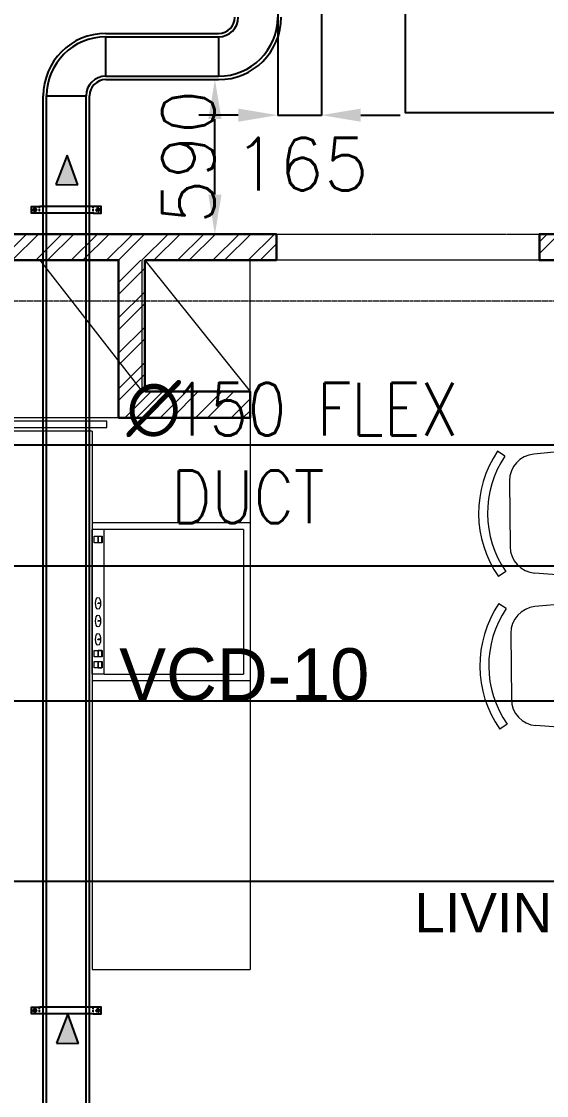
# Model space of a CAD drawing. Header units: millimetres. Extents: x -9226 to 166212, y -13 to 97274.
# Drawn here: x 41281 to 43277, y 72100 to 76189 of the extents above; entities that cross this region are included whole.
import ezdxf
from ezdxf.enums import TextEntityAlignment as Align

# ---------------------------------------------------------------- set-up
doc = ezdxf.new("R2010")
doc.units = ezdxf.units.MM
for name, pattern in [('23491-A-XR-GRID$0$23288-XR-Unit GRIDS$0$CENTER2', [28.575, 19.05, -3.175, 3.175, -3.175]), ('23491-XR-AR-2ND FLOOR PLAN$0$23491-XR-AR-TYP FLOOR 3RD TO 18TH$0$23491-XR-AR-TYP-FLOOR$0$HIDDEN', [9.525, 6.35, -3.175]), ('23491-XR-AR-2ND FLOOR PLAN$0$23491-XR-AR-TYP-FLOOR$0$HIDDEN', [9.525, 6.35, -3.175]), ('HIDDEN', [9.525, 6.35, -3.175])]:
    doc.linetypes.add(name, pattern=pattern)
doc.layers.get('0').update_dxf_attribs({"color": 8})
doc.layers.get('Defpoints').update_dxf_attribs({"color": 8})
for name, color, linetype in [('-TEXT', 7, 'Continuous'), ('1.INS', 8, 'Continuous'), ('1.support 2', 7, 'Continuous'), ('ETA-AC-SUPPORT', 25, 'Continuous'), ('FAD', 3, 'Continuous'), ('VCD SHE', 7, 'Continuous')]:
    doc.layers.add(name, color=color, linetype=linetype)
for name, color, linetype, lineweight in [('1.XREF', 8, 'Continuous', 9), ('23491-A-XR-GRID$0$G-ANNO-GRID', 8, '23491-A-XR-GRID$0$23288-XR-Unit GRIDS$0$CENTER2', 0), ('23491-XR-AR-2ND FLOOR PLAN$0$23491-XR-AR-2ND FLOOR PLAN$0$23491-XR-AR-TYP-FLOOR$0$A-WALL-PATT', 8, 'Continuous', 5), ('23491-XR-AR-2ND FLOOR PLAN$0$23491-XR-AR-2ND FLOOR PLAN$0$A-WALL', 8, 'Continuous', 30), ('23491-XR-AR-2ND FLOOR PLAN$0$23491-XR-AR-TYP FLOOR 3RD TO 18TH$0$23491-XR-AR-TYP-FLOOR$0$A-EQUP-KITN-PLAN', 8, 'Continuous', 9), ('23491-XR-AR-2ND FLOOR PLAN$0$23491-XR-AR-TYP FLOOR 3RD TO 18TH$0$23491-XR-AR-TYP-FLOOR$0$A-FLOR-OVHD', 8, '23491-XR-AR-2ND FLOOR PLAN$0$23491-XR-AR-TYP FLOOR 3RD TO 18TH$0$23491-XR-AR-TYP-FLOOR$0$HIDDEN', 15), ('23491-XR-AR-2ND FLOOR PLAN$0$23491-XR-AR-TYP FLOOR 3RD TO 18TH$0$23491-XR-AR-TYP-FLOOR$0$A-FURN-FREE-PLAN', 8, 'Continuous', 5), ('23491-XR-AR-2ND FLOOR PLAN$0$23491-XR-AR-TYP FLOOR 3RD TO 18TH$0$A-WALL', 8, 'Continuous', 30), ('23491-XR-AR-2ND FLOOR PLAN$0$23491-XR-AR-TYP-FLOOR$0$A-EQUP-KITN-PLAN', 8, 'Continuous', 9), ('23491-XR-AR-2ND FLOOR PLAN$0$23491-XR-AR-TYP-FLOOR$0$A-FLOR-OVHD', 8, '23491-XR-AR-2ND FLOOR PLAN$0$23491-XR-AR-TYP-FLOOR$0$HIDDEN', 15), ('23491-XR-AR-2ND FLOOR PLAN$0$A-FLOR-IDEN', 8, 'Continuous', 9), ('23491-XR-AR-2ND FLOOR PLAN$0$A-FLOR-IDEN @ 10', 8, 'Continuous', 9), ('23491-XR-AR-2ND FLOOR PLAN$0$A-FLOR-IDEN @ 100', 8, 'Continuous', 9), ('23491-XR-AR-2ND FLOOR PLAN$0$A-FLOR-IDEN @ 5', 8, 'Continuous', 9), ('23491-XR-AR-2ND FLOOR PLAN$0$A-FLOR-IDEN @ 8', 8, 'Continuous', 9), ('A-ANNO-DIMS', 8, 'Continuous', 9)]:
    doc.layers.add(name, color=color, linetype=linetype, lineweight=lineweight)
doc.styles.add('23491-XR-AR-2ND FLOOR PLAN$0$SDC-TEXT_4_2', font='arial.ttf')
doc.styles.add('JSE', font='romans.shx', dxfattribs={"width": 0.85})
doc.styles.add('ROMANS', font='isocp.shx', dxfattribs={"width": 0.8})
doc.styles.add('SDC-TEXT-ARB', font='sdc-arb.shx', dxfattribs={"height": 0.5})
doc.styles.get("Standard").update_dxf_attribs({"font": 'romans.shx', "height": 200})
doc.dimstyles.new('ISO-25', dxfattribs={"dimtxt": 200, "dimasz": 150, "dimexe": 1.25, "dimexo": 0.625, "dimgap": 1, "dimtad": 1, "dimtoh": 1, "dimdec": 0, "dimrnd": 5, "dimtxsty": 'Standard', "dimcen": 2.5, "dimclrd": 256, "dimclre": 256, "dimclrt": 7, "dimadec": 0, "dimazin": 0, "dimtfac": 1, "dimtdec": 0, "dimtix": 1, "dimtmove": 2, "dimatfit": 3, "dimfxl": 1, "dimarcsym": 1})
doc.dimstyles.new('JSE', dxfattribs={"dimtxt": 50, "dimasz": 150, "dimexe": 0.18, "dimexo": 0.0625, "dimgap": 50, "dimtad": 0, "dimdec": 0, "dimrnd": 5, "dimzin": 0, "dimdsep": 46, "dimtxsty": 'ROMANS', "dimcen": 0.09, "dimclrd": 7, "dimclre": 7, "dimclrt": 7, "dimadec": 0, "dimazin": 0, "dimtfac": 1, "dimtdec": 0, "dimtofl": 0, "dimtmove": 0, "dimatfit": 3, "dimfxl": 1, "dimtolj": 1, "dimtzin": 0, "dimarcsym": 1})

# ---------------------------------------------------------------- blocks, each defined once
blk = doc.blocks.new('*U507')
at = {"color": 8, "linetype": 'ByBlock'}
for points in [[(1.3, 0), (-7, 0), (-7, 4.5), (1.3, 4.5)], [(2.5, 0), (7, 0), (7, 4.5), (2.5, 4.5)]]:
    blk.add_lwpolyline(points, close=True, dxfattribs=at)
at = {"color": 8, "linetype": 'ByBlock', "style": '23491-XR-AR-2ND FLOOR PLAN$0$SDC-TEXT_4_2'}
for tag, p in [('ROOM-NAME-2', (0, 9.95)), ('ROOM-NAME-1', (0, 6.6)), ('ROOM-NO.', (-2.85, 2.2)), ('ROOM-FINISH', (4.75, 2.2))]:
    blk.add_attdef(tag, text='', height=2.5, dxfattribs=at).set_placement(p, align=Align.MIDDLE_CENTER)
blk = doc.blocks.new('*U785')
at = {"layer": '23491-XR-AR-2ND FLOOR PLAN$0$A-FLOR-IDEN @ 10', "color": 8}
ref = blk.add_blockref('*U507', (43764.1, 72400.1), dxfattribs=dict(at, xscale=5.999999999999999, yscale=5.999999999999999, zscale=5.999999999999999))
ref.add_attrib('ROOM-NO.', 'T102', dxfattribs={"layer": '0', "color": 0, "linetype": 'ByBlock', "height": 15, "style": '23491-XR-AR-2ND FLOOR PLAN$0$SDC-TEXT_4_2'}).set_placement((43747, 72413.3), align=Align.MIDDLE_CENTER)
ref.add_attrib('ROOM-FINISH', '00', dxfattribs={"layer": '0', "color": 0, "linetype": 'ByBlock', "height": 15, "style": '23491-XR-AR-2ND FLOOR PLAN$0$SDC-TEXT_4_2'}).set_placement((43792.6, 72413.3), align=Align.MIDDLE_CENTER)
ref.add_attrib('ROOM-NAME-1', 'LIVING AND DINING', dxfattribs={"layer": '0', "color": 0, "linetype": 'ByBlock', "height": 15, "style": '23491-XR-AR-2ND FLOOR PLAN$0$SDC-TEXT_4_2'}).set_placement((43764.1, 72439.7), align=Align.MIDDLE_CENTER)
at = {"layer": '23491-XR-AR-2ND FLOOR PLAN$0$A-FLOR-IDEN @ 100', "color": 8}
ref = blk.add_blockref('*U507', (43764.1, 72400.1), dxfattribs=dict(at, xscale=60, yscale=60, zscale=60))
ref.add_attrib('ROOM-NO.', 'T102', dxfattribs={"layer": '0', "color": 0, "linetype": 'ByBlock', "height": 150, "style": '23491-XR-AR-2ND FLOOR PLAN$0$SDC-TEXT_4_2'}).set_placement((43593.1, 72532.1), align=Align.MIDDLE_CENTER)
ref.add_attrib('ROOM-FINISH', '00', dxfattribs={"layer": '0', "color": 0, "linetype": 'ByBlock', "height": 150, "style": '23491-XR-AR-2ND FLOOR PLAN$0$SDC-TEXT_4_2'}).set_placement((44049.1, 72532.1), align=Align.MIDDLE_CENTER)
ref.add_attrib('ROOM-NAME-1', 'LIVING AND DINING', dxfattribs={"layer": '0', "color": 0, "linetype": 'ByBlock', "height": 150, "style": '23491-XR-AR-2ND FLOOR PLAN$0$SDC-TEXT_4_2'}).set_placement((43764.1, 72796.1), align=Align.MIDDLE_CENTER)
at = {"layer": '23491-XR-AR-2ND FLOOR PLAN$0$A-FLOR-IDEN @ 5', "color": 8}
ref = blk.add_blockref('*U507', (43764.1, 72400.1), dxfattribs=dict(at, xscale=3, yscale=3, zscale=3))
ref.add_attrib('ROOM-NO.', 'T102', dxfattribs={"layer": '0', "color": 0, "linetype": 'ByBlock', "height": 7.5, "style": '23491-XR-AR-2ND FLOOR PLAN$0$SDC-TEXT_4_2'}).set_placement((43755.6, 72406.7), align=Align.MIDDLE_CENTER)
ref.add_attrib('ROOM-FINISH', '00', dxfattribs={"layer": '0', "color": 0, "linetype": 'ByBlock', "height": 7.5, "style": '23491-XR-AR-2ND FLOOR PLAN$0$SDC-TEXT_4_2'}).set_placement((43778.4, 72406.7), align=Align.MIDDLE_CENTER)
ref.add_attrib('ROOM-NAME-1', 'LIVING AND DINING', dxfattribs={"layer": '0', "color": 0, "linetype": 'ByBlock', "height": 7.5, "style": '23491-XR-AR-2ND FLOOR PLAN$0$SDC-TEXT_4_2'}).set_placement((43764.1, 72419.9), align=Align.MIDDLE_CENTER)
at = {"layer": '23491-XR-AR-2ND FLOOR PLAN$0$A-FLOR-IDEN @ 8', "color": 8}
ref = blk.add_blockref('*U507', (43764.1, 72400.1), dxfattribs=dict(at, xscale=4.8, yscale=4.8, zscale=4.8))
ref.add_attrib('ROOM-NO.', 'T102', dxfattribs={"layer": '0', "color": 0, "linetype": 'ByBlock', "height": 12, "style": '23491-XR-AR-2ND FLOOR PLAN$0$SDC-TEXT_4_2'}).set_placement((43750.5, 72410.7), align=Align.MIDDLE_CENTER)
ref.add_attrib('ROOM-FINISH', '00', dxfattribs={"layer": '0', "color": 0, "linetype": 'ByBlock', "height": 12, "style": '23491-XR-AR-2ND FLOOR PLAN$0$SDC-TEXT_4_2'}).set_placement((43786.9, 72410.7), align=Align.MIDDLE_CENTER)
ref.add_attrib('ROOM-NAME-1', 'LIVING AND DINING', dxfattribs={"layer": '0', "color": 0, "linetype": 'ByBlock', "height": 12, "style": '23491-XR-AR-2ND FLOOR PLAN$0$SDC-TEXT_4_2'}).set_placement((43764.1, 72431.8), align=Align.MIDDLE_CENTER)
blk = doc.blocks.new('23491-XR-AR-2ND FLOOR PLAN$0$23491-XR-AR-TYP FLOOR 3RD TO 18TH$0$23491-XR-AR-TYP-FLOOR$0$DI1')
at = {"color": 8}
for p, q in [((504.6011, 49.2146), (504.582, 49.2425)), ((505.0408, 49.2146), (505.0599, 49.2425)), ((504.9463, 49.1977), (504.6956, 49.1977)), ((504.5844, 48.9881), (504.5946, 49.105)), ((505.0575, 48.9881), (505.0473, 49.105)), ((504.1971, 48.8747), (504.1691, 48.8938)), ((504.4235, 48.8914), (504.3066, 48.8813)), ((505.2184, 48.8914), (505.3353, 48.8813)), ((505.4448, 48.8747), (505.4727, 48.8938)), ((504.214, 48.7802), (504.214, 48.5296)), ((505.4279, 48.7802), (505.4279, 48.5296)), ((504.1971, 48.4351), (504.1691, 48.416)), ((504.4235, 48.4183), (504.3066, 48.4285)), ((505.2184, 48.4183), (505.3353, 48.4285)), ((505.4448, 48.4351), (505.4727, 48.416)), ((504.1971, 48.2938), (504.1691, 48.3129)), ((504.4235, 48.3106), (504.3066, 48.3004)), ((505.2184, 48.3106), (505.3353, 48.3004)), ((505.4448, 48.2938), (505.4727, 48.3129)), ((504.214, 48.1994), (504.214, 47.9487)), ((505.4279, 48.1994), (505.4279, 47.9487)), ((504.1971, 47.8542), (504.1691, 47.8351)), ((504.4235, 47.8375), (504.3066, 47.8476)), ((505.2184, 47.8375), (505.3353, 47.8476)), ((505.4448, 47.8542), (505.4727, 47.8351)), ((504.5844, 47.7649), (504.5946, 47.648)), ((505.0575, 47.7649), (505.0473, 47.648)), ((504.9463, 47.5554), (504.6956, 47.5554)), ((504.6011, 47.5385), (504.582, 47.5106)), ((505.0408, 47.5385), (505.0599, 47.5106))]:
    blk.add_line(p, q, dxfattribs=at)
for points in [[(505.2184, 48.9881), (505.2184, 47.7649), (504.4235, 47.7649), (504.4235, 48.9881)], [(505.1684, 48.9382), (505.1684, 47.8149), (504.4735, 47.8149), (504.4735, 48.9382)]]:
    blk.add_lwpolyline(points, close=True, dxfattribs=at)
for centre, radius, start, end in [((504.8209, 48.8933), 0.4231, 55.6197, 124.3803), ((504.8209, 48.8933), 0.3893, 55.6197, 124.3803), ((504.6956, 49.0962), 0.1015, 90, 175.0303), ((504.9463, 49.0962), 0.1015, 4.9697, 90), ((504.5183, 48.6549), 0.4231, 145.6197, 214.3803), ((504.5183, 48.6549), 0.3893, 145.6197, 214.3803), ((504.3154, 48.7802), 0.1015, 94.9697, 180), ((505.3265, 48.7802), 0.1015, 0, 85.0303), ((505.1236, 48.6549), 0.3893, 325.6197, 34.3803), ((505.1236, 48.6549), 0.4231, 325.6197, 34.3803), ((504.3154, 48.5296), 0.1015, 180, 265.0303), ((505.3265, 48.5296), 0.1015, 274.9697, 0), ((504.5183, 48.074), 0.4231, 145.6197, 214.3803), ((504.5183, 48.074), 0.3893, 145.6197, 214.3803), ((504.3154, 48.1994), 0.1015, 94.9697, 180), ((505.3265, 48.1994), 0.1015, 0, 85.0303), ((505.1236, 48.074), 0.3893, 325.6197, 34.3803), ((505.1236, 48.074), 0.4231, 325.6197, 34.3803), ((504.3154, 47.9487), 0.1015, 180, 265.0303), ((505.3265, 47.9487), 0.1015, 274.9697, 0), ((504.6956, 47.6568), 0.1015, 184.9697, 270), ((504.9463, 47.6568), 0.1015, 270, 355.0303), ((504.8209, 47.8597), 0.3893, 235.6197, 304.3803), ((504.8209, 47.8597), 0.4231, 235.6197, 304.3803)]:
    blk.add_arc(centre, radius, start, end, dxfattribs=at)
blk = doc.blocks.new('23491-XR-AR-2ND FLOOR PLAN$0$23491-XR-AR-TYP FLOOR 3RD TO 18TH$0$23491-XR-AR-TYP-FLOOR$0$Zone-6_30May22$0$A$C0C2B75C3')
at = {"color": 8, "linetype": 'Continuous'}
for p, q in [((0, -0.6), (0, 0)), ((0.6, 0), (0, 0)), ((0.025, -0.5548), (0.025, -0.025)), ((0.575, -0.025), (0.025, -0.025)), ((0.575, -0.025), (0.575, -0.5548)), ((0.6, 0), (0.6, -0.6)), ((0.025, -0.5548), (0.025, -0.6)), ((0.025, -0.5548), (0.575, -0.5548)), ((0.1558, -0.5684), (0.1558, -0.5783)), ((0.1582, -0.5684), (0.1582, -0.5783)), ((0.2257, -0.5684), (0.2257, -0.5783)), ((0.2281, -0.5684), (0.2281, -0.5783)), ((0.293, -0.5684), (0.293, -0.5783)), ((0.2953, -0.5684), (0.2953, -0.5783)), ((0.575, -0.5548), (0.575, -0.6)), ((0.6, -0.6), (0, -0.6)), ((0.025, -0.6), (0.575, -0.6)), ((0.0481, -0.5781), (0.0726, -0.5781)), ((0.0905, -0.5781), (0.115, -0.5781)), ((0.525, -0.5781), (0.5495, -0.5781))]:
    blk.add_line(p, q, dxfattribs=at)
for points in [[(0.0726, -0.5631), (0.0481, -0.5631), (0.0481, -0.5931), (0.0726, -0.5931)], [(0.0716, -0.5772), (0.049, -0.5772), (0.049, -0.5641), (0.0716, -0.5641)], [(0.115, -0.5631), (0.0905, -0.5631), (0.0905, -0.5931), (0.115, -0.5931)], [(0.1141, -0.5772), (0.0915, -0.5772), (0.0915, -0.5641), (0.1141, -0.5641)], [(0.5495, -0.5631), (0.525, -0.5631), (0.525, -0.5931), (0.5495, -0.5931)], [(0.5486, -0.5772), (0.526, -0.5772), (0.526, -0.5641), (0.5486, -0.5641)]]:
    blk.add_lwpolyline(points, close=True, dxfattribs=at)
for centre in [(0.157, -0.5783), (0.2269, -0.5783), (0.2942, -0.5783)]:
    blk.add_arc(centre, 0.00118, 179.9999, 359.9999, dxfattribs=at)
at = {"color": 8, "linetype": 'Continuous', "extrusion": (0, 0, -1)}
for centre in [(0.157, -0.5781), (0.2269, -0.5781), (0.2942, -0.5781)]:
    blk.add_ellipse(centre, major_axis=(-0.0226, 0), ratio=0.428026, dxfattribs=at)
blk = doc.blocks.new('23491-XR-AR-2ND FLOOR PLAN')
at = {"layer": '23491-XR-AR-2ND FLOOR PLAN$0$23491-XR-AR-2ND FLOOR PLAN$0$23491-XR-AR-TYP-FLOOR$0$A-WALL-PATT'}
h = blk.add_hatch(dxfattribs=at)
h.set_pattern_fill('ANSI32', color=8, scale=10)
h.paths.add_polyline_path([(37850, 75380), (37850, 75280), (39650, 75280), (42250, 75280), (42250, 75380), (40100, 75380), (40100, 75480), (40000, 75480), (40000, 75380), (39550, 75380)])
h = blk.add_hatch(dxfattribs=at)
h.set_pattern_fill('ANSI32', color=8, scale=10)
h.set_pattern_definition([(45, (-45493.61, 801565.49), (-67.351921, 67.351921), []), (45, (-45448.71, 801565.49), (-67.351921, 67.351921), [])])
h.paths.add_polyline_path([(46500, 75280), (46500, 75380), (43750, 75380), (43750, 75480), (43650, 75480), (43650, 75380), (43250, 75380), (43250, 75280)])
h = blk.add_hatch(dxfattribs=at)
h.set_pattern_fill('ANSI32', color=8, scale=10)
h.set_pattern_definition([(45, (400, 0), (-67.35192, 67.35192), []), (45, (444.9, 0), (-67.35192, 67.35192), [])])
h.paths.add_polyline_path([(41750, 75280), (41750, 74780), (42150, 74780), (42150, 74680), (41650, 74680), (41650, 75280)])
at = {"layer": '23491-XR-AR-2ND FLOOR PLAN$0$23491-XR-AR-2ND FLOOR PLAN$0$A-WALL', "color": 8}
for p, q in [((42250, 75380), (40100, 75380)), ((42250, 75280), (42250, 75380)), ((40250, 75280), (41650, 75280)), ((41750, 75280), (42250, 75280))]:
    blk.add_line(p, q, dxfattribs=at)
blk.add_lwpolyline([(43650, 75280), (43250, 75280), (43250, 75380), (43650, 75380), (43650, 75380)], dxfattribs=at)
at = {"layer": '23491-XR-AR-2ND FLOOR PLAN$0$23491-XR-AR-TYP FLOOR 3RD TO 18TH$0$23491-XR-AR-TYP-FLOOR$0$A-EQUP-KITN-PLAN', "color": 8}
for p, q in [((41750, 75280), (42150, 74780)), ((42150, 74780), (42150, 75280)), ((42150, 74780), (42150, 75280)), ((41650, 74680), (40250, 74680)), ((41560, 74680), (40260, 74680)), ((42150, 74680), (42150, 72580)), ((41550, 74630), (40250, 74630)), ((41550, 74630), (41550, 72580)), ((41550, 72580), (42150, 72580))]:
    blk.add_line(p, q, dxfattribs=at)
blk.add_lwpolyline([(41005.7, 74643.3), (41605.7, 74643.3), (41605.7, 74668.3), (41005.7, 74668.3)], close=True, dxfattribs=at)
at = {"layer": '23491-XR-AR-2ND FLOOR PLAN$0$23491-XR-AR-TYP FLOOR 3RD TO 18TH$0$23491-XR-AR-TYP-FLOOR$0$A-FLOR-OVHD', "color": 8, "ltscale": 0.1}
for p, q in [((41850, 75380), (43250, 75380)), ((43250, 75280), (41850, 75280))]:
    blk.add_line(p, q, dxfattribs=at)
at = {"layer": '23491-XR-AR-2ND FLOOR PLAN$0$23491-XR-AR-TYP FLOOR 3RD TO 18TH$0$A-WALL', "color": 8}
for p, q in [((41650, 75280), (41650, 74680)), ((41750, 74780), (41750, 75280)), ((42150, 74780), (41750, 74780)), ((42150, 74680), (42150, 74780)), ((41650, 74680), (42150, 74680))]:
    blk.add_line(p, q, dxfattribs=at)
at = {"layer": '23491-XR-AR-2ND FLOOR PLAN$0$23491-XR-AR-TYP-FLOOR$0$A-EQUP-KITN-PLAN', "color": 8}
for p, q in [((41350, 75280), (41740, 74780)), ((41740, 74780), (41740, 75280))]:
    blk.add_line(p, q, dxfattribs=at)
at = {"layer": '23491-XR-AR-2ND FLOOR PLAN$0$23491-XR-AR-TYP-FLOOR$0$A-FLOR-OVHD', "color": 8, "ltscale": 0.1}
for p, q in [((41850, 75380), (43050, 75380)), ((43050, 75280), (41850, 75280))]:
    blk.add_line(p, q, dxfattribs=at)
at = {"layer": '23491-XR-AR-2ND FLOOR PLAN$0$23491-XR-AR-TYP FLOOR 3RD TO 18TH$0$23491-XR-AR-TYP-FLOOR$0$A-EQUP-KITN-PLAN', "color": 8, "xscale": -999.9999999999898, "yscale": 999.9999999999941, "zscale": 1000, "rotation": 269.9998857897584}
blk.add_blockref('23491-XR-AR-2ND FLOOR PLAN$0$23491-XR-AR-TYP FLOOR 3RD TO 18TH$0$23491-XR-AR-TYP-FLOOR$0$Zone-6_30May22$0$A$C0C2B75C3', (42150, 73680), dxfattribs=at)
at = {"layer": '23491-XR-AR-2ND FLOOR PLAN$0$23491-XR-AR-TYP FLOOR 3RD TO 18TH$0$23491-XR-AR-TYP-FLOOR$0$A-FURN-FREE-PLAN', "color": 8, "xscale": 1000, "yscale": 1000, "zscale": 1000, "rotation": 0.4682865001832002}
blk.add_blockref('23491-XR-AR-2ND FLOOR PLAN$0$23491-XR-AR-TYP FLOOR 3RD TO 18TH$0$23491-XR-AR-TYP-FLOOR$0$DI1', (-460661.7, 21541, 0), dxfattribs=at)
at = {"layer": '23491-XR-AR-2ND FLOOR PLAN$0$A-FLOR-IDEN'}
blk.add_blockref('*U785', (0, 0), dxfattribs=at)
blk = doc.blocks.new('23491-A-XR-GRID')
at = {"layer": '23491-A-XR-GRID$0$G-ANNO-GRID', "color": 8, "ltscale": 0.5}
blk.add_line((-8075.9, 75125.3, 0), (56827.8, 75125.3, 0), dxfattribs=at)
blk = doc.blocks.new('XREF')
at = {"layer": 'A-ANNO-DIMS', "color": 8}
blk.add_blockref('23491-XR-AR-2ND FLOOR PLAN', (0, 0), dxfattribs=at)
blk.add_blockref('23491-A-XR-GRID', (0, 0))
blk = doc.blocks.new('HVAC-VOL-SPD-S01-M-01-0400 R-01$0$HVAC-VOL-SPD-S01-M-01-0400 R-01$0$A$C2F9C6816')
blk.add_hatch(color=256).paths.add_polyline_path([(-198.8, -78.6), (-398.8, -153.6), (-198.8, -228.6)])
for p, q in [((-198.8, -78.6), (-398.8, -153.6)), ((-198.8, -228.6), (-198.8, -78.6)), ((-398.8, -153.6), (-198.8, -228.6))]:
    blk.add_line(p, q)
blk = doc.blocks.new('t')
at = {"layer": 'ETA-AC-SUPPORT', "color": 7, "linetype": 'HIDDEN', "ltscale": 0.3, "extrusion": (2.40653e-07, 5.25136e-08, 1)}
for p, q in [((4429.3, -9484.4, 0), (4379.3, -9484.4, 0)), ((4392.9, -9513, 0), (4404.3, -9506.4, 0)), ((4392.9, -9526.2, 0), (4392.9, -9513, 0)), ((4392.9, -9526.2, 0), (4404.3, -9532.9, 0)), ((4415.8, -9513, 0), (4404.3, -9506.4, 0)), ((4415.8, -9526.2, 0), (4404.3, -9532.9, 0)), ((4415.8, -9526.2, 0), (4415.8, -9513, 0))]:
    blk.add_line(p, q, dxfattribs=at)
at = {"layer": 'ETA-AC-SUPPORT', "color": 7, "linetype": 'Continuous', "ltscale": 0.3, "extrusion": (2.40653e-07, 5.25136e-08, 1), "elevation": 0}
blk.add_lwpolyline([(4429.3, -9484.4), (4429.3, -9543.9), (4379.3, -9543.9), (4379.3, -9484.4)], dxfattribs=at)
at = {"layer": 'ETA-AC-SUPPORT', "color": 7, "linetype": 'HIDDEN', "ltscale": 0.3, "extrusion": (2.40653e-07, 5.25136e-08, 1)}
for radius in [11.5, 6]:
    blk.add_circle((4404.3, -9519.6, 0), radius, dxfattribs=at)
blk = doc.blocks.new('*U553')
at = {"layer": 'ETA-AC-SUPPORT', "color": 7, "linetype": 'Continuous', "ltscale": 0.3, "extrusion": (2.40653e-07, 5.25136e-08, 1)}
for p, q in [((4404.3, -9309.5, 0), (4404.3, -9514.1, 0)), ((4429.3, -9309.5, 0), (4429.3, -9514.1, 0))]:
    blk.add_line(p, q, dxfattribs=at)
at = {"color": 7, "linetype": 'Continuous', "xscale": -0.5, "yscale": 0.5, "zscale": 0.5, "rotation": 180}
blk.add_blockref('t', (2214.7, -14051.7, 0), dxfattribs=at)
at = {"color": 7, "linetype": 'Continuous', "xscale": 0.5, "yscale": 0.5, "zscale": 0.5}
blk.add_blockref('t', (2214.7, -4771.9, 0), dxfattribs=at)
blk = doc.blocks.new('*D342')
at = {"layer": 'Defpoints', "color": 0, "transparency": 16777216}
for p in [(41387.7, 76580), (40824.7, 76414.3), (41387.7, 76414.3, -0.1)]:
    blk.add_point(p, dxfattribs=at)
at = {"layer": 'VCD SHE', "lineweight": -2, "transparency": 16777216}
for p, q in [((40824.7, 76730), (40824.7, 76880)), ((41387.1, 76580), (40823.5, 76580)), ((40824.7, 76580), (40824.7, 76414.3)), ((41387.1, 76414.3), (40823.5, 76414.3)), ((40824.7, 76264.3), (40824.7, 76114.3))]:
    blk.add_line(p, q, dxfattribs=at)
at = {"layer": 'VCD SHE', "transparency": 16777216}
for points in [[(40799.7, 76730), (40849.7, 76730), (40824.7, 76580)], [(40799.7, 76264.3), (40849.7, 76264.3), (40824.7, 76414.3)]]:
    blk.add_solid(points, dxfattribs=at)
at = {"layer": 'VCD SHE', "color": 7, "transparency": 16777216, "insert": (40723.7, 76497.1), "char_height": 200, "attachment_point": 5, "rotation": 90}
blk.add_mtext('165', dxfattribs=at)
blk = doc.blocks.new('*D343')
at = {"layer": 'Defpoints', "color": 0, "transparency": 16777216}
for p in [(41905.3, 75967.9, -0.1), (42016.2, 75967.9), (41905.3, 75380)]:
    blk.add_point(p, dxfattribs=at)
at = {"layer": 'VCD SHE', "lineweight": -2, "transparency": 16777216}
for p, q in [((41905.9, 75967.9), (42017.5, 75967.9)), ((42016.2, 75530), (42016.2, 75817.9)), ((41905.9, 75380), (42017.5, 75380))]:
    blk.add_line(p, q, dxfattribs=at)
at = {"layer": 'VCD SHE', "transparency": 16777216}
for points in [[(41991.2, 75817.9), (42041.2, 75817.9), (42016.2, 75967.9)], [(41991.2, 75530), (42041.2, 75530), (42016.2, 75380)]]:
    blk.add_solid(points, dxfattribs=at)
at = {"layer": 'VCD SHE', "color": 7, "transparency": 16777216, "insert": (41915.2, 75673.9), "char_height": 200, "attachment_point": 5, "rotation": 90}
blk.add_mtext('590', dxfattribs=at)
blk = doc.blocks.new('*D345')
at = {"layer": 'Defpoints', "color": 0, "transparency": 16777216}
for p in [(42255.1, 76735.8, -0.1), (42421, 76735.8), (42421, 75832.6)]:
    blk.add_point(p, dxfattribs=at)
at = {"layer": 'VCD SHE', "lineweight": -2, "transparency": 16777216}
for p, q in [((42255.1, 76735.2), (42255.1, 75831.3)), ((42421, 76735.2), (42421, 75831.3)), ((42105.1, 75832.6), (41955.1, 75832.6)), ((42255.1, 75832.6), (42421, 75832.6)), ((42571, 75832.6), (42721, 75832.6))]:
    blk.add_line(p, q, dxfattribs=at)
at = {"layer": 'VCD SHE', "transparency": 16777216}
for points in [[(42105.1, 75857.6), (42105.1, 75807.6), (42255.1, 75832.6)], [(42571, 75857.6), (42571, 75807.6), (42421, 75832.6)]]:
    blk.add_solid(points, dxfattribs=at)
at = {"layer": 'VCD SHE', "color": 7, "transparency": 16777216, "insert": (42344.6, 75646.4), "char_height": 200, "attachment_point": 5}
blk.add_mtext('165', dxfattribs=at)

msp = doc.modelspace()

# ---------------------------------------------------------------- block references
at = {"layer": '1.XREF'}
msp.add_blockref('XREF', (0, 0), dxfattribs=at)

# ---------------------------------------------------------------- next in the draw order: linework, layer by layer
at = {"layer": '1.INS', "color": 7}
msp.add_lwpolyline([(42739.7, 76792.4), (42739.7, 75842.9), (50600, 75842.9)], dxfattribs=at)
at = {"layer": '1.INS'}
msp.add_lwpolyline([(41601.2, 76143.9), (42030.1, 76143.9)], dxfattribs=at)
at = {"layer": '1.INS', "elevation": -0.1}
for points in [[(41601.2, 75967.9), (42030.1, 75967.9)], [(41363.2, 71845.2), (41363.2, 75905.9)], [(41539.2, 71845.2), (41539.2, 75905.9)]]:
    msp.add_lwpolyline(points, dxfattribs=at)
at = {"layer": '1.INS', "extrusion": (-5.77238e-18, 0.000521864, 1)}
for radius in [238, 62]:
    msp.add_arc((42030.1, 76205.8, 39.7), radius, 270, 0, dxfattribs=at)
at = {"layer": '1.INS', "extrusion": (5.77238e-18, -0.000521864, 1)}
for radius in [238, 62]:
    msp.add_arc((41601.2, 75905.8, -39.7), radius, 90, 180, dxfattribs=at)
at = {"layer": 'FAD', "extrusion": (5.77238e-18, -0.000521864, 1), "elevation": -39.7}
for points in [[(41601.2, 75980.8), (41601.2, 76130.8)], [(41376.2, 75905.8), (41526.2, 75905.8)]]:
    msp.add_lwpolyline(points, dxfattribs=at)
at = {"layer": 'FAD'}
msp.add_lwpolyline([(41601.2, 76130.9), (42030.1, 76130.9)], dxfattribs=at)
at = {"layer": 'FAD', "extrusion": (-5.77238e-18, 0.000521864, 1), "elevation": 39.7}
msp.add_lwpolyline([(42030.1, 76130.8), (42030.1, 75980.8)], dxfattribs=at)
at = {"layer": 'FAD', "elevation": -0.1}
for points in [[(41601.2, 75980.9), (42030.1, 75980.9)], [(41376.2, 71845.2), (41376.2, 75905.9)], [(41526.2, 71845.2), (41526.2, 75905.9)]]:
    msp.add_lwpolyline(points, dxfattribs=at)
at = {"layer": 'FAD', "color": 7, "elevation": -0.1}
msp.add_lwpolyline([(40150, 73603.1), (50600, 73603.1)], dxfattribs=at)
at = {"layer": 'FAD', "extrusion": (-5.77238e-18, 0.000521864, 1)}
for radius in [225, 75]:
    msp.add_arc((42030.1, 76205.8, 39.7), radius, 270, 0, dxfattribs=at)
at = {"layer": 'FAD', "extrusion": (5.77238e-18, -0.000521864, 1)}
for radius in [225, 75]:
    msp.add_arc((41601.2, 75905.8, -39.7), radius, 90, 180, dxfattribs=at)

# ---------------------------------------------------------------- next in the draw order: block references
at = {"layer": '1.support 2', "linetype": 'ByBlock', "extrusion": (3.5195e-05, 4.02055e-07, 1), "xscale": 1.001591528757322, "yscale": 1.001591528757322, "zscale": 1.001591528757322, "rotation": 269.9999999991892}
for p in [(50877.9, 79896.1, 1.6), (50877.9, 76848, 1.6)]:
    msp.add_blockref('*U553', p, dxfattribs=at)
at = {"layer": 'FAD', "color": 3, "extrusion": (6.16134e-06, 3.46539e-05, 1), "xscale": 0.5613210269334022, "yscale": 0.5613210269334022, "zscale": 0.5613210269334022, "rotation": 269.1074912539804}
for p in [(41537.5, 75455, 2.9), (41540, 72185.9, 2.8)]:
    msp.add_blockref('HVAC-VOL-SPD-S01-M-01-0400 R-01$0$HVAC-VOL-SPD-S01-M-01-0400 R-01$0$A$C2F9C6816', p, dxfattribs=at)

# ---------------------------------------------------------------- next in the draw order: texts
at = {"layer": '-TEXT', "extrusion": (3.5195e-05, 4.02055e-07, 1), "insert": (41850, 74813.3, -8.7), "char_height": 200, "width": 2536.527, "attachment_point": 1, "text_direction": (1, 0, -3.5e-05), "style": 'JSE'}
msp.add_mtext('150 FLEX\\PDUCT', dxfattribs=at)
at = {"layer": 'VCD SHE', "style": 'SDC-TEXT-ARB'}
for s, p in [('∅', (41679.9, 74619.9, 0)), ('VCD-10', (41652.1, 73603.1, -0.3))]:
    msp.add_text(s, height=200, dxfattribs=at).set_placement(p)

# ---------------------------------------------------------------- next in the draw order: dimensions: what is measured, and where the dimension line sits
at = {"layer": 'VCD SHE'}
for base, p1, p2, picture, middle in [((40824.7, 76414.3), (41387.7, 76580), (41387.7, 76414.3, -0.1), '*D342', (40723.7, 76497.1)), ((42016.2, 75967.9), (41905.3, 75380), (41905.3, 75967.9, -0.1), '*D343', (41915.2, 75673.9))]:
    dim = msp.add_linear_dim(base=base, p1=p1, p2=p2, angle=90, dimstyle='ISO-25', dxfattribs=at)
    dim.commit()
    dim.dimension.update_dxf_attribs({"geometry": picture, "text_midpoint": middle})
dim = msp.add_linear_dim(base=(42421, 75832.6), p1=(42255.1, 76735.8, -0.1), p2=(42421, 76735.8), dimstyle='ISO-25', dxfattribs=at)
dim.commit()
dim.dimension.update_dxf_attribs({"geometry": '*D345', "text_midpoint": (42344.6, 75646.4), "dimtype": 160})

# ---------------------------------------------------------------- next in the draw order: leaders
at = {"layer": 'FAD'}
for points in [[(38320.7, 72130, -0.1), (38320.7, 87019.9, -0.1), (50196.2, 87019.9, -0.1)], [(39017.6, 74285.4), (39011.3, 86087.4), (50318.8, 86087.8)], [(40550.1, 74159, 0), (40550.1, 74577.4, 0), (50500, 74577.4, 0)], [(40758.7, 73678.1, -0.1), (40758.7, 74117.1, -0.1), (55000, 74117.1, -0.1)], [(38899.2, 72917), (54900, 72917)]]:
    msp.add_leader(points, dimstyle='JSE', override={"dimgap": 50, "dimtad": 0}, dxfattribs=at)

doc.saveas('drawing.dxf')
